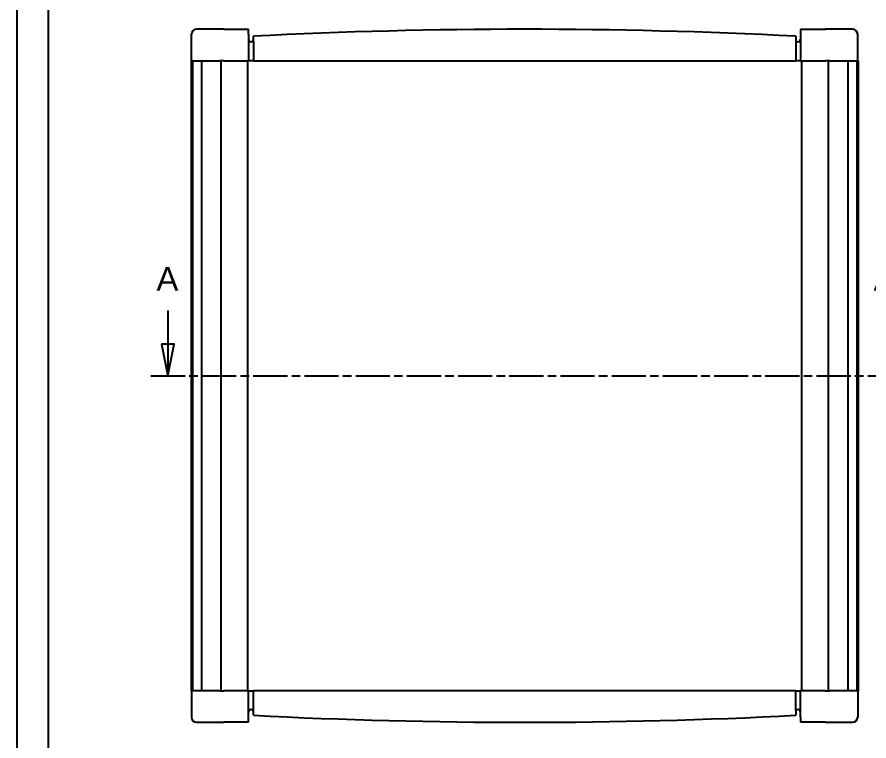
# Model space of a CAD drawing. Extents: x 0 to 420, y 0 to 297.
# Drawn here: x 0 to 135.2, y 103.1 to 218 of the extents above; entities that cross this region are included whole.
import ezdxf

# ---------------------------------------------------------------- set-up
doc = ezdxf.new("R2010")
doc.units = 0
doc.linetypes.add('CHAIN', pattern=[0.3543, 0.2362, -0.0295, 0.0591, -0.0295])
doc.linetypes.add('LONG_DASH_DOTTED', pattern=[0.3001, 0.2362, -0.0295, 0.0049, -0.0295])
doc.layers.get('0').update_dxf_attribs({"linetype": 'CONTINUOUS'})
for name, color, linetype in [('GEOMETRIA_SCHIZZO_ISO_', 7, 'CONTINUOUS'), ('LINEE_DI_VISTA_IN_SEZIONE_', 7, 'LONG_DASH_DOTTED'), ('SPIGOLI_VISIBILI_ISO_', 7, 'CONTINUOUS')]:
    doc.layers.add(name, color=color, linetype=linetype)
doc.styles.add('TEXTSTYLE11', font='')
doc.styles.add('TEXTSTYLE12', font='')
doc.styles.get('TEXTSTYLE11').set_extended_font_data('Arial')
doc.styles.get('TEXTSTYLE12').set_extended_font_data('Arial')

# ---------------------------------------------------------------- blocks, each defined once
blk = doc.blocks.new('SEZIONECONV2D0')
at = {"layer": 'LINEE_DI_VISTA_IN_SEZIONE_', "linetype": 'CONTINUOUS'}
for p, q in [((23.92, 171.39), (23.92, 166.05)), ((137.71, 171.39), (137.71, 166.05)), ((22.92, 166.05), (23.92, 161.05)), ((24.92, 166.05), (22.92, 166.05)), ((23.92, 166.05), (23.92, 161.05)), ((23.92, 161.05), (24.92, 166.05)), ((136.71, 166.05), (137.71, 161.05)), ((138.71, 166.05), (136.71, 166.05)), ((137.71, 166.05), (137.71, 161.05)), ((137.71, 161.05), (138.71, 166.05))]:
    blk.add_line(p, q, dxfattribs=at)
at = {"layer": 'LINEE_DI_VISTA_IN_SEZIONE_', "linetype": 'CHAIN', "ltscale": 22.941576}
blk.add_line((21.25, 161.05), (140.38, 161.05), dxfattribs=at)
at = {"layer": 'LINEE_DI_VISTA_IN_SEZIONE_', "ltscale": 6.989959}
for p, q in [((21.25, 161.05), (26.58, 161.05)), ((135.05, 161.05), (140.38, 161.05))]:
    blk.add_line(p, q, dxfattribs=at)
at = {"layer": 'LINEE_DI_VISTA_IN_SEZIONE_', "linetype": 'CONTINUOUS'}
for points in [[(22.92, 166.05), (23.92, 161.05), (24.92, 166.05), (22.92, 166.05)], [(136.71, 166.05), (137.71, 161.05), (138.71, 166.05), (136.71, 166.05)]]:
    blk.add_lwpolyline(points, dxfattribs=at)
at = {"layer": 'LINEE_DI_VISTA_IN_SEZIONE_'}
for points in [[(22.92, 166.05), (23.92, 161.05), (24.92, 166.05), (22.92, 166.05)], [(136.71, 166.05), (137.71, 161.05), (138.71, 166.05), (136.71, 166.05)]]:
    blk.add_solid(points, dxfattribs=at)
at = {"layer": 'LINEE_DI_VISTA_IN_SEZIONE_', "char_height": 3.75, "attachment_point": 7}
for insert, style in [((22.13, 174.55), 'TEXTSTYLE11'), ((135.97, 174.55), 'TEXTSTYLE12')]:
    blk.add_mtext('A', dxfattribs=dict(at, insert=insert, style=style))
blk = doc.blocks.new('BORDI_A3')
at = {"layer": 'GEOMETRIA_SCHIZZO_ISO_', "color": 4}
blk.add_line((0, 0), (0, 297), dxfattribs=at)
at = {"layer": 'GEOMETRIA_SCHIZZO_ISO_'}
blk.add_line((5, 5), (5, 292), dxfattribs=at)

msp = doc.modelspace()

# ---------------------------------------------------------------- linework, layer by layer
at = {"layer": 'SPIGOLI_VISIBILI_ISO_'}
for p, q in [((27.68, 211.05), (27.68, 215.25)), ((30.15, 216.05), (28.48, 216.05)), ((32.81, 216.05), (30.15, 216.05)), ((32.81, 216.05), (36.77, 216.05)), ((36.77, 215.25), (36.77, 216.05)), ((36.77, 215.25), (36.77, 211.05)), ((124.37, 216.05), (124.37, 215.25)), ((124.37, 216.05), (128.33, 216.05)), ((124.37, 215.25), (124.37, 211.05)), ((130.99, 216.05), (128.33, 216.05)), ((132.65, 216.05), (130.99, 216.05)), ((133.45, 211.05), (133.45, 215.25)), ((37.52, 214.15), (37.52, 214.95)), ((37.52, 214.15), (37.52, 211.05)), ((123.62, 214.95), (123.62, 214.15)), ((123.62, 214.15), (123.62, 211.05)), ((27.62, 211.05), (27.79, 211.05)), ((27.62, 211.05), (27.62, 111.05)), ((27.79, 211.05), (27.79, 111.05)), ((27.85, 211.05), (27.79, 211.05)), ((27.85, 211.05), (27.85, 111.05)), ((27.85, 211.05), (29.27, 211.05)), ((29.27, 211.05), (29.27, 111.05)), ((29.27, 211.05), (32.19, 211.05)), ((32.81, 211.05), (32.19, 211.05)), ((32.36, 211.05), (32.36, 111.05)), ((32.81, 211.05), (36.77, 211.05)), ((36.61, 211.05), (36.61, 111.05)), ((37.52, 211.05), (36.77, 211.05)), ((37.52, 211.05), (123.62, 211.05)), ((124.37, 211.05), (123.62, 211.05)), ((124.37, 211.05), (128.33, 211.05)), ((124.53, 211.05), (124.53, 111.05)), ((128.95, 211.05), (128.33, 211.05)), ((128.77, 211.05), (128.77, 111.05)), ((128.95, 211.05), (131.87, 211.05)), ((131.87, 211.05), (131.87, 111.05)), ((131.87, 211.05), (133.29, 211.05)), ((133.29, 211.05), (133.29, 111.05)), ((133.35, 211.05), (133.29, 211.05)), ((133.35, 211.05), (133.35, 111.05)), ((133.35, 211.05), (133.52, 211.05)), ((133.52, 211.05), (133.52, 111.05)), ((27.79, 111.05), (27.62, 111.05)), ((27.68, 111.05), (27.68, 106.85)), ((27.79, 111.05), (27.85, 111.05)), ((29.27, 111.05), (27.85, 111.05)), ((32.19, 111.05), (29.27, 111.05)), ((32.19, 111.05), (32.81, 111.05)), ((36.77, 111.05), (32.81, 111.05)), ((36.77, 106.85), (36.77, 111.05)), ((36.77, 111.05), (37.52, 111.05)), ((37.52, 107.95), (37.52, 111.05)), ((123.62, 111.05), (37.52, 111.05)), ((123.62, 107.95), (123.62, 111.05)), ((123.62, 111.05), (124.37, 111.05)), ((124.37, 106.85), (124.37, 111.05)), ((128.33, 111.05), (124.37, 111.05)), ((128.33, 111.05), (128.95, 111.05)), ((131.87, 111.05), (128.95, 111.05)), ((133.29, 111.05), (131.87, 111.05)), ((133.29, 111.05), (133.35, 111.05)), ((133.52, 111.05), (133.35, 111.05)), ((133.45, 111.05), (133.45, 106.85)), ((36.77, 106.05), (36.77, 106.85)), ((37.52, 107.15), (37.52, 107.95)), ((123.62, 107.95), (123.62, 107.15)), ((124.37, 106.85), (124.37, 106.05)), ((28.48, 106.05), (30.15, 106.05)), ((30.15, 106.05), (32.81, 106.05)), ((36.77, 106.05), (32.81, 106.05)), ((128.33, 106.05), (124.37, 106.05)), ((128.33, 106.05), (130.99, 106.05)), ((130.99, 106.05), (132.65, 106.05))]:
    msp.add_line(p, q, dxfattribs=at)
for centre, radius, start, end in [((28.48, 215.25), 0.8, 90, 180), ((80.57, -626.91), 842.96, 87.07263, 92.92737), ((132.65, 215.25), 0.8, 0, 90), ((37.14, 214.43), 0.375, 180, 0), ((123.99, 214.43), 0.375, 180.4265, 0), ((28.48, 106.85), 0.8, 180, 270), ((37.14, 107.68), 0.375, 0.4265, 180), ((80.57, 949.01), 842.96, 267.07263, 272.92737), ((123.99, 107.68), 0.375, 0, 180), ((132.65, 106.85), 0.8, 270, 0)]:
    msp.add_arc(centre, radius, start, end, dxfattribs=at)

# ---------------------------------------------------------------- block references
msp.add_blockref('BORDI_A3', (0, 0))
at = {"layer": 'LINEE_DI_VISTA_IN_SEZIONE_'}
msp.add_blockref('SEZIONECONV2D0', (0, 0), dxfattribs=at)

doc.saveas('drawing.dxf')
